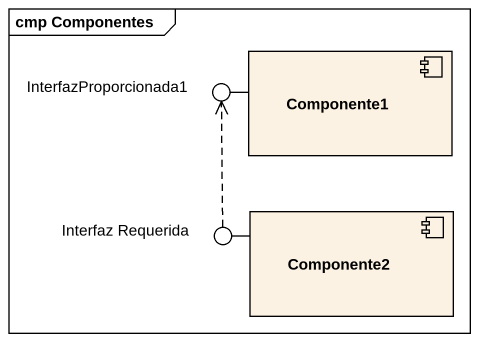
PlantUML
@startuml
mainframe cmp Componentes
component Componente1
() InterfazProporcionada1
() "Interfaz Requerida" as Interfaz_Requerida
component Componente2
Componente1 -left- InterfazProporcionada1
Componente2 -left- Interfaz_Requerida
Interfaz_Requerida .up.> InterfazProporcionada1
@enduml
